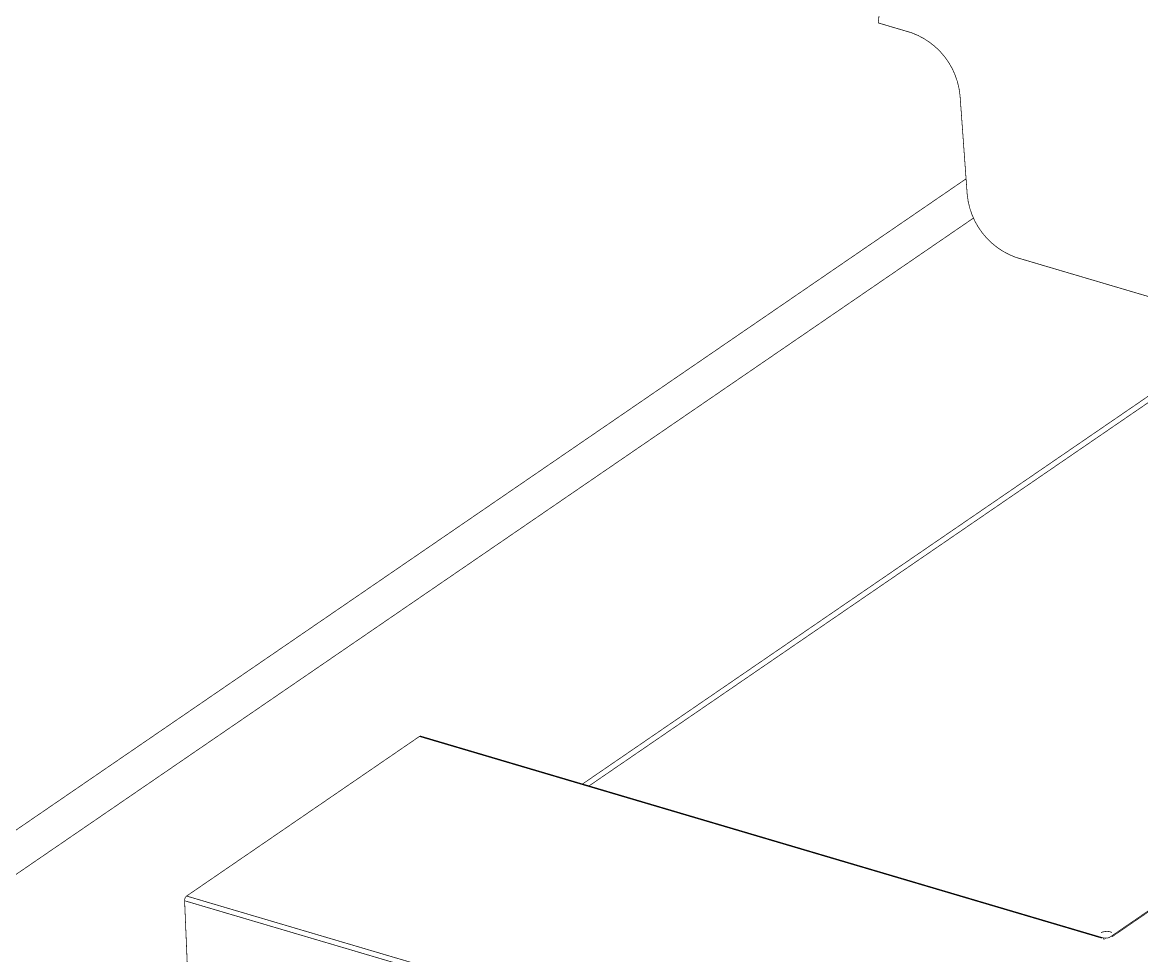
# Model space of a CAD drawing. Header units: inches. Extents: x 0 to 35.2, y -0.7 to 15.9.
# Drawn here: x 31.045 to 31.829, y 10.47 to 11.124 of the extents above; entities that cross this region are included whole.
import ezdxf

# ---------------------------------------------------------------- set-up
doc = ezdxf.new("R2010")
doc.units = ezdxf.units.IN
doc.header["$MEASUREMENT"] = 0
doc.layers.add('Dimensions', color=6, linetype='Continuous')

msp = doc.modelspace()

# ---------------------------------------------------------------- linework, layer by layer
at = {"layer": 'Dimensions'}
for points in [[(31.64477, 11.12346, 0.0005, 0.0005, 0), (31.7398, 12.03056, 0.0005, 0.0005, 0)], [(31.64477, 11.12346, 0.0005, 0.0005, 0), (31.66811, 11.11656, 0.0005, 0.0005, 0)], [(31.66811, 11.11656, 0.0005, 0.0005, -0.290623), (31.70208, 11.07258, 0.0005, 0.0005, 0)], [(31.70208, 11.07258, 0.0005, 0.0005, 0), (31.70711, 11.0032, 0.0005, 0.0005, 0)], [(30.54334, 10.21697, 0.0005, 0.0005, 0), (31.70631, 11.01422, 0.0005, 0.0005, 0)], [(31.74108, 10.95922, 0.0005, 0.0005, -0.290623), (31.70711, 11.0032, 0.0005, 0.0005, 0)], [(30.59717, 10.2228, 0.0005, 0.0005, 0), (31.71154, 10.98674, 0.0005, 0.0005, 0)], [(31.74108, 10.95922, 0.0005, 0.0005, 0), (32.27081, 10.80264, 0.0005, 0.0005, 0)], [(31.43757, 10.59016, 0.0005, 0.0005, 0), (31.88724, 10.89843, 0.0005, 0.0005, 0)], [(31.44214, 10.58881, 0.0005, 0.0005, 0), (31.88951, 10.8955, 0.0005, 0.0005, 0)], [(31.80728, 10.48296, 0.0005, 0.0005, 0), (32.27284, 10.80211, 0.0005, 0.0005, 0)], [(31.8086, 10.4831, 0.0005, 0.0005, 0), (32.27367, 10.80193, 0.0005, 0.0005, 0)], [(31.16012, 10.51163, 0.0005, 0.0005, 0), (31.32328, 10.62347, 0.0005, 0.0005, 0)], [(31.32328, 10.62347, 0.0005, 0.0005, -0.2361), (31.32419, 10.62368, 0.0005, 0.0005, 0)], [(31.32328, 10.62347, 0.0005, 0.0005, 0), (31.80126, 10.48219, 0.0005, 0.0005, 0)], [(31.32419, 10.62368, 0.0005, 0.0005, 0), (31.80218, 10.48239, 0.0005, 0.0005, 0)], [(31.15872, 10.50834, 0.0005, 0.0005, -0.233674), (31.16012, 10.51163, 0.0005, 0.0005, 0)], [(31.16012, 10.51163, 0.0005, 0.0005, 0), (31.63811, 10.37034, 0.0005, 0.0005, 0)], [(31.15872, 10.50834, 0.0005, 0.0005, 0), (31.16318, 10.40206, 0.0005, 0.0005, 0)], [(31.15872, 10.50834, 0.0005, 0.0005, 0), (31.6367, 10.36706, 0.0005, 0.0005, 0)], [(31.80099, 10.48602, 0.0005, 0.0005, 0), (31.80105, 10.48605, 0.0005, 0.0005, 0)], [(31.80105, 10.48605, 0.0005, 0.0005, 0), (31.80111, 10.48608, 0.0005, 0.0005, 0)], [(31.80111, 10.48608, 0.0005, 0.0005, 0), (31.80118, 10.4861, 0.0005, 0.0005, 0)], [(31.80118, 10.4861, 0.0005, 0.0005, 0), (31.80124, 10.48613, 0.0005, 0.0005, 0)], [(31.80124, 10.48613, 0.0005, 0.0005, 0), (31.80131, 10.48616, 0.0005, 0.0005, 0)], [(31.80131, 10.48616, 0.0005, 0.0005, 0), (31.80137, 10.48618, 0.0005, 0.0005, 0)], [(31.80137, 10.48618, 0.0005, 0.0005, 0), (31.80144, 10.48621, 0.0005, 0.0005, 0)], [(31.80144, 10.48621, 0.0005, 0.0005, 0), (31.80151, 10.48624, 0.0005, 0.0005, 0)], [(31.80151, 10.48624, 0.0005, 0.0005, 0), (31.80158, 10.48626, 0.0005, 0.0005, 0)], [(31.80158, 10.48626, 0.0005, 0.0005, 0), (31.80165, 10.48629, 0.0005, 0.0005, 0)], [(31.80165, 10.48629, 0.0005, 0.0005, 0), (31.80172, 10.48631, 0.0005, 0.0005, 0)], [(31.80172, 10.48631, 0.0005, 0.0005, 0), (31.80179, 10.48633, 0.0005, 0.0005, 0)], [(31.80179, 10.48633, 0.0005, 0.0005, 0), (31.80186, 10.48636, 0.0005, 0.0005, 0)], [(31.80186, 10.48636, 0.0005, 0.0005, 0), (31.80193, 10.48638, 0.0005, 0.0005, 0)], [(31.80193, 10.48638, 0.0005, 0.0005, 0), (31.80201, 10.4864, 0.0005, 0.0005, 0)], [(31.80201, 10.4864, 0.0005, 0.0005, 0), (31.80208, 10.48642, 0.0005, 0.0005, 0)], [(31.80208, 10.48642, 0.0005, 0.0005, 0), (31.80215, 10.48644, 0.0005, 0.0005, 0)], [(31.80215, 10.48644, 0.0005, 0.0005, 0), (31.80223, 10.48646, 0.0005, 0.0005, 0)], [(31.80223, 10.48646, 0.0005, 0.0005, 0), (31.8023, 10.48648, 0.0005, 0.0005, 0)], [(31.8023, 10.48648, 0.0005, 0.0005, 0), (31.80238, 10.4865, 0.0005, 0.0005, 0)], [(31.80238, 10.4865, 0.0005, 0.0005, 0), (31.80246, 10.48652, 0.0005, 0.0005, 0)], [(31.80246, 10.48652, 0.0005, 0.0005, 0), (31.80253, 10.48654, 0.0005, 0.0005, 0)], [(31.80253, 10.48654, 0.0005, 0.0005, 0), (31.80261, 10.48656, 0.0005, 0.0005, 0)], [(31.80261, 10.48656, 0.0005, 0.0005, 0), (31.80269, 10.48658, 0.0005, 0.0005, 0)], [(31.80269, 10.48658, 0.0005, 0.0005, 0), (31.80276, 10.48659, 0.0005, 0.0005, 0)], [(31.80276, 10.48659, 0.0005, 0.0005, 0), (31.80284, 10.48661, 0.0005, 0.0005, 0)], [(31.80284, 10.48661, 0.0005, 0.0005, 0), (31.80292, 10.48663, 0.0005, 0.0005, 0)], [(31.80292, 10.48663, 0.0005, 0.0005, 0), (31.803, 10.48664, 0.0005, 0.0005, 0)], [(31.803, 10.48664, 0.0005, 0.0005, 0), (31.80308, 10.48666, 0.0005, 0.0005, 0)], [(31.80308, 10.48666, 0.0005, 0.0005, 0), (31.80316, 10.48667, 0.0005, 0.0005, 0)], [(31.80316, 10.48667, 0.0005, 0.0005, 0), (31.80324, 10.48668, 0.0005, 0.0005, 0)], [(31.80324, 10.48668, 0.0005, 0.0005, 0), (31.80332, 10.4867, 0.0005, 0.0005, 0)], [(31.80332, 10.4867, 0.0005, 0.0005, 0), (31.8034, 10.48671, 0.0005, 0.0005, 0)], [(31.8034, 10.48671, 0.0005, 0.0005, 0), (31.80348, 10.48672, 0.0005, 0.0005, 0)], [(31.80348, 10.48672, 0.0005, 0.0005, 0), (31.80356, 10.48673, 0.0005, 0.0005, 0)], [(31.80356, 10.48673, 0.0005, 0.0005, 0), (31.80364, 10.48674, 0.0005, 0.0005, 0)], [(31.80364, 10.48674, 0.0005, 0.0005, 0), (31.80373, 10.48675, 0.0005, 0.0005, 0)], [(31.80373, 10.48675, 0.0005, 0.0005, 0), (31.80381, 10.48676, 0.0005, 0.0005, 0)], [(31.80381, 10.48676, 0.0005, 0.0005, 0), (31.80389, 10.48677, 0.0005, 0.0005, 0)], [(31.80389, 10.48677, 0.0005, 0.0005, 0), (31.80397, 10.48678, 0.0005, 0.0005, 0)], [(31.80397, 10.48678, 0.0005, 0.0005, 0), (31.80405, 10.48679, 0.0005, 0.0005, 0)], [(31.80405, 10.48679, 0.0005, 0.0005, 0), (31.80414, 10.48679, 0.0005, 0.0005, 0)], [(31.80414, 10.48679, 0.0005, 0.0005, 0), (31.80422, 10.4868, 0.0005, 0.0005, 0)], [(31.80422, 10.4868, 0.0005, 0.0005, 0), (31.8043, 10.4868, 0.0005, 0.0005, 0)], [(31.8043, 10.4868, 0.0005, 0.0005, 0), (31.80438, 10.48681, 0.0005, 0.0005, 0)], [(31.80438, 10.48681, 0.0005, 0.0005, 0), (31.80446, 10.48681, 0.0005, 0.0005, 0)], [(31.80446, 10.48681, 0.0005, 0.0005, 0), (31.80455, 10.48682, 0.0005, 0.0005, 0)], [(31.80455, 10.48682, 0.0005, 0.0005, 0), (31.80463, 10.48682, 0.0005, 0.0005, 0)], [(31.80463, 10.48682, 0.0005, 0.0005, 0), (31.80471, 10.48682, 0.0005, 0.0005, 0)], [(31.80471, 10.48682, 0.0005, 0.0005, 0), (31.80479, 10.48683, 0.0005, 0.0005, 0)], [(31.80479, 10.48683, 0.0005, 0.0005, 0), (31.80488, 10.48683, 0.0005, 0.0005, 0)], [(31.80488, 10.48683, 0.0005, 0.0005, 0), (31.80496, 10.48683, 0.0005, 0.0005, 0)], [(31.80496, 10.48683, 0.0005, 0.0005, 0), (31.80504, 10.48683, 0.0005, 0.0005, 0)], [(31.80504, 10.48683, 0.0005, 0.0005, 0), (31.80512, 10.48683, 0.0005, 0.0005, 0)], [(31.80512, 10.48683, 0.0005, 0.0005, 0), (31.8052, 10.48683, 0.0005, 0.0005, 0)], [(31.8052, 10.48683, 0.0005, 0.0005, 0), (31.80528, 10.48683, 0.0005, 0.0005, 0)], [(31.80528, 10.48683, 0.0005, 0.0005, 0), (31.80536, 10.48682, 0.0005, 0.0005, 0)], [(31.80536, 10.48682, 0.0005, 0.0005, 0), (31.80544, 10.48682, 0.0005, 0.0005, 0)], [(31.80544, 10.48682, 0.0005, 0.0005, 0), (31.80553, 10.48682, 0.0005, 0.0005, 0)], [(31.80553, 10.48682, 0.0005, 0.0005, 0), (31.80561, 10.48681, 0.0005, 0.0005, 0)], [(31.80561, 10.48681, 0.0005, 0.0005, 0), (31.80569, 10.48681, 0.0005, 0.0005, 0)], [(31.80569, 10.48681, 0.0005, 0.0005, 0), (31.80577, 10.4868, 0.0005, 0.0005, 0)], [(31.80577, 10.4868, 0.0005, 0.0005, 0), (31.80584, 10.4868, 0.0005, 0.0005, 0)], [(31.80584, 10.4868, 0.0005, 0.0005, 0), (31.80592, 10.48679, 0.0005, 0.0005, 0)], [(31.80592, 10.48679, 0.0005, 0.0005, 0), (31.806, 10.48678, 0.0005, 0.0005, 0)], [(31.806, 10.48678, 0.0005, 0.0005, 0), (31.80608, 10.48678, 0.0005, 0.0005, 0)], [(31.80608, 10.48678, 0.0005, 0.0005, 0), (31.80616, 10.48677, 0.0005, 0.0005, 0)], [(31.80616, 10.48677, 0.0005, 0.0005, 0), (31.80624, 10.48676, 0.0005, 0.0005, 0)], [(31.80624, 10.48676, 0.0005, 0.0005, 0), (31.80631, 10.48675, 0.0005, 0.0005, 0)], [(31.80631, 10.48675, 0.0005, 0.0005, 0), (31.80639, 10.48674, 0.0005, 0.0005, 0)], [(31.80639, 10.48674, 0.0005, 0.0005, 0), (31.80646, 10.48673, 0.0005, 0.0005, 0)], [(31.80646, 10.48673, 0.0005, 0.0005, 0), (31.80654, 10.48672, 0.0005, 0.0005, 0)], [(31.80654, 10.48672, 0.0005, 0.0005, 0), (31.80661, 10.48671, 0.0005, 0.0005, 0)], [(31.80661, 10.48671, 0.0005, 0.0005, 0), (31.80669, 10.48669, 0.0005, 0.0005, 0)], [(31.80669, 10.48669, 0.0005, 0.0005, 0), (31.80676, 10.48668, 0.0005, 0.0005, 0)], [(31.80676, 10.48668, 0.0005, 0.0005, 0), (31.80684, 10.48667, 0.0005, 0.0005, 0)], [(31.80684, 10.48667, 0.0005, 0.0005, 0), (31.80691, 10.48665, 0.0005, 0.0005, 0)], [(31.80691, 10.48665, 0.0005, 0.0005, 0), (31.80698, 10.48664, 0.0005, 0.0005, 0)], [(31.80698, 10.48664, 0.0005, 0.0005, 0), (31.80705, 10.48662, 0.0005, 0.0005, 0)], [(31.80705, 10.48662, 0.0005, 0.0005, 0), (31.80712, 10.48661, 0.0005, 0.0005, 0)], [(31.80712, 10.48661, 0.0005, 0.0005, 0), (31.80719, 10.48659, 0.0005, 0.0005, 0)], [(31.80719, 10.48659, 0.0005, 0.0005, 0), (31.80726, 10.48657, 0.0005, 0.0005, 0)], [(31.80726, 10.48657, 0.0005, 0.0005, 0), (31.80733, 10.48656, 0.0005, 0.0005, 0)], [(31.80733, 10.48656, 0.0005, 0.0005, 0), (31.8074, 10.48654, 0.0005, 0.0005, 0)], [(31.8074, 10.48654, 0.0005, 0.0005, 0), (31.80747, 10.48652, 0.0005, 0.0005, 0)], [(31.80747, 10.48652, 0.0005, 0.0005, 0), (31.80753, 10.4865, 0.0005, 0.0005, 0)], [(31.80753, 10.4865, 0.0005, 0.0005, 0), (31.8076, 10.48648, 0.0005, 0.0005, 0)], [(31.8076, 10.48648, 0.0005, 0.0005, 0), (31.80766, 10.48646, 0.0005, 0.0005, 0)], [(31.80766, 10.48646, 0.0005, 0.0005, 0), (31.80773, 10.48644, 0.0005, 0.0005, 0)], [(31.80773, 10.48644, 0.0005, 0.0005, 0), (31.80779, 10.48642, 0.0005, 0.0005, 0)], [(31.80779, 10.48642, 0.0005, 0.0005, 0), (31.80785, 10.4864, 0.0005, 0.0005, 0)], [(31.80785, 10.4864, 0.0005, 0.0005, 0), (31.80791, 10.48638, 0.0005, 0.0005, 0)], [(31.80791, 10.48638, 0.0005, 0.0005, 0), (31.80797, 10.48635, 0.0005, 0.0005, 0)], [(31.80797, 10.48635, 0.0005, 0.0005, 0), (31.80803, 10.48633, 0.0005, 0.0005, 0)], [(31.80803, 10.48633, 0.0005, 0.0005, 0), (31.80809, 10.48631, 0.0005, 0.0005, 0)], [(31.80809, 10.48631, 0.0005, 0.0005, 0), (31.80815, 10.48628, 0.0005, 0.0005, 0)], [(31.80815, 10.48628, 0.0005, 0.0005, 0), (31.80821, 10.48626, 0.0005, 0.0005, 0)], [(31.80821, 10.48626, 0.0005, 0.0005, 0), (31.80826, 10.48623, 0.0005, 0.0005, 0)], [(31.80826, 10.48623, 0.0005, 0.0005, 0), (31.80832, 10.48621, 0.0005, 0.0005, 0)], [(31.80832, 10.48621, 0.0005, 0.0005, 0), (31.80837, 10.48618, 0.0005, 0.0005, 0)], [(31.80126, 10.48219, 0.0005, 0.0005, -0.049678), (31.80175, 10.4824, 0.0005, 0.0005, 0)], [(31.80174, 10.4824, 0.0005, 0.0005, -0.155532), (31.80219, 10.48239, 0.0005, 0.0005, 0)], [(31.80219, 10.48239, 0.0005, 0.0005, -0.121618), (31.80258, 10.48214, 0.0005, 0.0005, 0)], [(31.80547, 10.48225, 0.0005, 0.0005, -0.115696), (31.80228, 10.48236, 0.0005, 0.0005, 0)], [(31.80258, 10.48214, 0.0005, 0.0005, -0.146657), (31.80299, 10.48105, 0.0005, 0.0005, 0)], [(31.80723, 10.48292, 0.0005, 0.0005, -0.092759), (31.80547, 10.48225, 0.0005, 0.0005, 0)]]:
    msp.add_lwpolyline(points, format="xyseb", dxfattribs=at)
for points in [[(31.64465, 11.12346, 0.00025, 0.00025, 1), (31.6449, 11.12346, 0.00025, 0.00025, 1)], [(31.64465, 11.12346, 0.00025, 0.00025, 1), (31.6449, 11.12346, 0.00025, 0.00025, 1)], [(31.66798, 11.11656, 0.00025, 0.00025, 1), (31.66823, 11.11656, 0.00025, 0.00025, 1)], [(31.66798, 11.11656, 0.00025, 0.00025, 1), (31.66823, 11.11656, 0.00025, 0.00025, 1)], [(31.70196, 11.07258, 0.00025, 0.00025, 1), (31.70221, 11.07258, 0.00025, 0.00025, 1)], [(31.70196, 11.07258, 0.00025, 0.00025, 1), (31.70221, 11.07258, 0.00025, 0.00025, 1)], [(31.70619, 11.01422, 0.00025, 0.00025, 1), (31.70644, 11.01422, 0.00025, 0.00025, 1)], [(31.70699, 11.0032, 0.00025, 0.00025, 1), (31.70724, 11.0032, 0.00025, 0.00025, 1)], [(31.70699, 11.0032, 0.00025, 0.00025, 1), (31.70724, 11.0032, 0.00025, 0.00025, 1)], [(31.71142, 10.98674, 0.00025, 0.00025, 1), (31.71167, 10.98674, 0.00025, 0.00025, 1)], [(31.74096, 10.95922, 0.00025, 0.00025, 1), (31.74121, 10.95922, 0.00025, 0.00025, 1)], [(31.74096, 10.95922, 0.00025, 0.00025, 1), (31.74121, 10.95922, 0.00025, 0.00025, 1)], [(31.32315, 10.62347, 0.00025, 0.00025, 1), (31.3234, 10.62347, 0.00025, 0.00025, 1)], [(31.32315, 10.62347, 0.00025, 0.00025, 1), (31.3234, 10.62347, 0.00025, 0.00025, 1)], [(31.32315, 10.62347, 0.00025, 0.00025, 1), (31.3234, 10.62347, 0.00025, 0.00025, 1)], [(31.32406, 10.62368, 0.00025, 0.00025, 1), (31.32431, 10.62368, 0.00025, 0.00025, 1)], [(31.32406, 10.62368, 0.00025, 0.00025, 1), (31.32431, 10.62368, 0.00025, 0.00025, 1)], [(31.43745, 10.59016, 0.00025, 0.00025, 1), (31.4377, 10.59016, 0.00025, 0.00025, 1)], [(31.44202, 10.58881, 0.00025, 0.00025, 1), (31.44227, 10.58881, 0.00025, 0.00025, 1)], [(31.16, 10.51163, 0.00025, 0.00025, 1), (31.16025, 10.51163, 0.00025, 0.00025, 1)], [(31.16, 10.51163, 0.00025, 0.00025, 1), (31.16025, 10.51163, 0.00025, 0.00025, 1)], [(31.16, 10.51163, 0.00025, 0.00025, 1), (31.16025, 10.51163, 0.00025, 0.00025, 1)], [(31.15859, 10.50834, 0.00025, 0.00025, 1), (31.15884, 10.50834, 0.00025, 0.00025, 1)], [(31.15859, 10.50834, 0.00025, 0.00025, 1), (31.15884, 10.50834, 0.00025, 0.00025, 1)], [(31.15859, 10.50834, 0.00025, 0.00025, 1), (31.15884, 10.50834, 0.00025, 0.00025, 1)], [(31.80086, 10.48602, 0.00025, 0.00025, 1), (31.80111, 10.48602, 0.00025, 0.00025, 1)], [(31.80092, 10.48605, 0.00025, 0.00025, 1), (31.80117, 10.48605, 0.00025, 0.00025, 1)], [(31.80092, 10.48605, 0.00025, 0.00025, 1), (31.80117, 10.48605, 0.00025, 0.00025, 1)], [(31.80099, 10.48608, 0.00025, 0.00025, 1), (31.80124, 10.48608, 0.00025, 0.00025, 1)], [(31.80099, 10.48608, 0.00025, 0.00025, 1), (31.80124, 10.48608, 0.00025, 0.00025, 1)], [(31.80105, 10.4861, 0.00025, 0.00025, 1), (31.8013, 10.4861, 0.00025, 0.00025, 1)], [(31.80105, 10.4861, 0.00025, 0.00025, 1), (31.8013, 10.4861, 0.00025, 0.00025, 1)], [(31.80112, 10.48613, 0.00025, 0.00025, 1), (31.80137, 10.48613, 0.00025, 0.00025, 1)], [(31.80112, 10.48613, 0.00025, 0.00025, 1), (31.80137, 10.48613, 0.00025, 0.00025, 1)], [(31.80118, 10.48616, 0.00025, 0.00025, 1), (31.80143, 10.48616, 0.00025, 0.00025, 1)], [(31.80118, 10.48616, 0.00025, 0.00025, 1), (31.80143, 10.48616, 0.00025, 0.00025, 1)], [(31.80125, 10.48618, 0.00025, 0.00025, 1), (31.8015, 10.48618, 0.00025, 0.00025, 1)], [(31.80125, 10.48618, 0.00025, 0.00025, 1), (31.8015, 10.48618, 0.00025, 0.00025, 1)], [(31.80132, 10.48621, 0.00025, 0.00025, 1), (31.80157, 10.48621, 0.00025, 0.00025, 1)], [(31.80132, 10.48621, 0.00025, 0.00025, 1), (31.80157, 10.48621, 0.00025, 0.00025, 1)], [(31.80138, 10.48624, 0.00025, 0.00025, 1), (31.80163, 10.48624, 0.00025, 0.00025, 1)], [(31.80138, 10.48624, 0.00025, 0.00025, 1), (31.80163, 10.48624, 0.00025, 0.00025, 1)], [(31.80145, 10.48626, 0.00025, 0.00025, 1), (31.8017, 10.48626, 0.00025, 0.00025, 1)], [(31.80145, 10.48626, 0.00025, 0.00025, 1), (31.8017, 10.48626, 0.00025, 0.00025, 1)], [(31.80152, 10.48629, 0.00025, 0.00025, 1), (31.80177, 10.48629, 0.00025, 0.00025, 1)], [(31.80152, 10.48629, 0.00025, 0.00025, 1), (31.80177, 10.48629, 0.00025, 0.00025, 1)], [(31.80159, 10.48631, 0.00025, 0.00025, 1), (31.80184, 10.48631, 0.00025, 0.00025, 1)], [(31.80159, 10.48631, 0.00025, 0.00025, 1), (31.80184, 10.48631, 0.00025, 0.00025, 1)], [(31.80166, 10.48633, 0.00025, 0.00025, 1), (31.80191, 10.48633, 0.00025, 0.00025, 1)], [(31.80166, 10.48633, 0.00025, 0.00025, 1), (31.80191, 10.48633, 0.00025, 0.00025, 1)], [(31.80174, 10.48636, 0.00025, 0.00025, 1), (31.80199, 10.48636, 0.00025, 0.00025, 1)], [(31.80174, 10.48636, 0.00025, 0.00025, 1), (31.80199, 10.48636, 0.00025, 0.00025, 1)], [(31.80181, 10.48638, 0.00025, 0.00025, 1), (31.80206, 10.48638, 0.00025, 0.00025, 1)], [(31.80181, 10.48638, 0.00025, 0.00025, 1), (31.80206, 10.48638, 0.00025, 0.00025, 1)], [(31.80188, 10.4864, 0.00025, 0.00025, 1), (31.80213, 10.4864, 0.00025, 0.00025, 1)], [(31.80188, 10.4864, 0.00025, 0.00025, 1), (31.80213, 10.4864, 0.00025, 0.00025, 1)], [(31.80195, 10.48642, 0.00025, 0.00025, 1), (31.8022, 10.48642, 0.00025, 0.00025, 1)], [(31.80195, 10.48642, 0.00025, 0.00025, 1), (31.8022, 10.48642, 0.00025, 0.00025, 1)], [(31.80203, 10.48644, 0.00025, 0.00025, 1), (31.80228, 10.48644, 0.00025, 0.00025, 1)], [(31.80203, 10.48644, 0.00025, 0.00025, 1), (31.80228, 10.48644, 0.00025, 0.00025, 1)], [(31.8021, 10.48646, 0.00025, 0.00025, 1), (31.80235, 10.48646, 0.00025, 0.00025, 1)], [(31.8021, 10.48646, 0.00025, 0.00025, 1), (31.80235, 10.48646, 0.00025, 0.00025, 1)], [(31.80218, 10.48648, 0.00025, 0.00025, 1), (31.80243, 10.48648, 0.00025, 0.00025, 1)], [(31.80218, 10.48648, 0.00025, 0.00025, 1), (31.80243, 10.48648, 0.00025, 0.00025, 1)], [(31.80225, 10.4865, 0.00025, 0.00025, 1), (31.8025, 10.4865, 0.00025, 0.00025, 1)], [(31.80225, 10.4865, 0.00025, 0.00025, 1), (31.8025, 10.4865, 0.00025, 0.00025, 1)], [(31.80233, 10.48652, 0.00025, 0.00025, 1), (31.80258, 10.48652, 0.00025, 0.00025, 1)], [(31.80233, 10.48652, 0.00025, 0.00025, 1), (31.80258, 10.48652, 0.00025, 0.00025, 1)], [(31.80241, 10.48654, 0.00025, 0.00025, 1), (31.80266, 10.48654, 0.00025, 0.00025, 1)], [(31.80241, 10.48654, 0.00025, 0.00025, 1), (31.80266, 10.48654, 0.00025, 0.00025, 1)], [(31.80248, 10.48656, 0.00025, 0.00025, 1), (31.80273, 10.48656, 0.00025, 0.00025, 1)], [(31.80248, 10.48656, 0.00025, 0.00025, 1), (31.80273, 10.48656, 0.00025, 0.00025, 1)], [(31.80256, 10.48658, 0.00025, 0.00025, 1), (31.80281, 10.48658, 0.00025, 0.00025, 1)], [(31.80256, 10.48658, 0.00025, 0.00025, 1), (31.80281, 10.48658, 0.00025, 0.00025, 1)], [(31.80264, 10.48659, 0.00025, 0.00025, 1), (31.80289, 10.48659, 0.00025, 0.00025, 1)], [(31.80264, 10.48659, 0.00025, 0.00025, 1), (31.80289, 10.48659, 0.00025, 0.00025, 1)], [(31.80272, 10.48661, 0.00025, 0.00025, 1), (31.80297, 10.48661, 0.00025, 0.00025, 1)], [(31.80272, 10.48661, 0.00025, 0.00025, 1), (31.80297, 10.48661, 0.00025, 0.00025, 1)], [(31.8028, 10.48663, 0.00025, 0.00025, 1), (31.80305, 10.48663, 0.00025, 0.00025, 1)], [(31.8028, 10.48663, 0.00025, 0.00025, 1), (31.80305, 10.48663, 0.00025, 0.00025, 1)], [(31.80288, 10.48664, 0.00025, 0.00025, 1), (31.80313, 10.48664, 0.00025, 0.00025, 1)], [(31.80288, 10.48664, 0.00025, 0.00025, 1), (31.80313, 10.48664, 0.00025, 0.00025, 1)], [(31.80296, 10.48666, 0.00025, 0.00025, 1), (31.80321, 10.48666, 0.00025, 0.00025, 1)], [(31.80296, 10.48666, 0.00025, 0.00025, 1), (31.80321, 10.48666, 0.00025, 0.00025, 1)], [(31.80303, 10.48667, 0.00025, 0.00025, 1), (31.80328, 10.48667, 0.00025, 0.00025, 1)], [(31.80303, 10.48667, 0.00025, 0.00025, 1), (31.80328, 10.48667, 0.00025, 0.00025, 1)], [(31.80311, 10.48668, 0.00025, 0.00025, 1), (31.80336, 10.48668, 0.00025, 0.00025, 1)], [(31.80311, 10.48668, 0.00025, 0.00025, 1), (31.80336, 10.48668, 0.00025, 0.00025, 1)], [(31.8032, 10.4867, 0.00025, 0.00025, 1), (31.80345, 10.4867, 0.00025, 0.00025, 1)], [(31.8032, 10.4867, 0.00025, 0.00025, 1), (31.80345, 10.4867, 0.00025, 0.00025, 1)], [(31.80328, 10.48671, 0.00025, 0.00025, 1), (31.80353, 10.48671, 0.00025, 0.00025, 1)], [(31.80328, 10.48671, 0.00025, 0.00025, 1), (31.80353, 10.48671, 0.00025, 0.00025, 1)], [(31.80336, 10.48672, 0.00025, 0.00025, 1), (31.80361, 10.48672, 0.00025, 0.00025, 1)], [(31.80336, 10.48672, 0.00025, 0.00025, 1), (31.80361, 10.48672, 0.00025, 0.00025, 1)], [(31.80344, 10.48673, 0.00025, 0.00025, 1), (31.80369, 10.48673, 0.00025, 0.00025, 1)], [(31.80344, 10.48673, 0.00025, 0.00025, 1), (31.80369, 10.48673, 0.00025, 0.00025, 1)], [(31.80352, 10.48674, 0.00025, 0.00025, 1), (31.80377, 10.48674, 0.00025, 0.00025, 1)], [(31.80352, 10.48674, 0.00025, 0.00025, 1), (31.80377, 10.48674, 0.00025, 0.00025, 1)], [(31.8036, 10.48675, 0.00025, 0.00025, 1), (31.80385, 10.48675, 0.00025, 0.00025, 1)], [(31.8036, 10.48675, 0.00025, 0.00025, 1), (31.80385, 10.48675, 0.00025, 0.00025, 1)], [(31.80368, 10.48676, 0.00025, 0.00025, 1), (31.80393, 10.48676, 0.00025, 0.00025, 1)], [(31.80368, 10.48676, 0.00025, 0.00025, 1), (31.80393, 10.48676, 0.00025, 0.00025, 1)], [(31.80376, 10.48677, 0.00025, 0.00025, 1), (31.80401, 10.48677, 0.00025, 0.00025, 1)], [(31.80376, 10.48677, 0.00025, 0.00025, 1), (31.80401, 10.48677, 0.00025, 0.00025, 1)], [(31.80385, 10.48678, 0.00025, 0.00025, 1), (31.8041, 10.48678, 0.00025, 0.00025, 1)], [(31.80385, 10.48678, 0.00025, 0.00025, 1), (31.8041, 10.48678, 0.00025, 0.00025, 1)], [(31.80393, 10.48679, 0.00025, 0.00025, 1), (31.80418, 10.48679, 0.00025, 0.00025, 1)], [(31.80393, 10.48679, 0.00025, 0.00025, 1), (31.80418, 10.48679, 0.00025, 0.00025, 1)], [(31.80401, 10.48679, 0.00025, 0.00025, 1), (31.80426, 10.48679, 0.00025, 0.00025, 1)], [(31.80401, 10.48679, 0.00025, 0.00025, 1), (31.80426, 10.48679, 0.00025, 0.00025, 1)], [(31.80409, 10.4868, 0.00025, 0.00025, 1), (31.80434, 10.4868, 0.00025, 0.00025, 1)], [(31.80409, 10.4868, 0.00025, 0.00025, 1), (31.80434, 10.4868, 0.00025, 0.00025, 1)], [(31.80417, 10.4868, 0.00025, 0.00025, 1), (31.80442, 10.4868, 0.00025, 0.00025, 1)], [(31.80417, 10.4868, 0.00025, 0.00025, 1), (31.80442, 10.4868, 0.00025, 0.00025, 1)], [(31.80426, 10.48681, 0.00025, 0.00025, 1), (31.80451, 10.48681, 0.00025, 0.00025, 1)], [(31.80426, 10.48681, 0.00025, 0.00025, 1), (31.80451, 10.48681, 0.00025, 0.00025, 1)], [(31.80434, 10.48681, 0.00025, 0.00025, 1), (31.80459, 10.48681, 0.00025, 0.00025, 1)], [(31.80434, 10.48681, 0.00025, 0.00025, 1), (31.80459, 10.48681, 0.00025, 0.00025, 1)], [(31.80442, 10.48682, 0.00025, 0.00025, 1), (31.80467, 10.48682, 0.00025, 0.00025, 1)], [(31.80442, 10.48682, 0.00025, 0.00025, 1), (31.80467, 10.48682, 0.00025, 0.00025, 1)], [(31.8045, 10.48682, 0.00025, 0.00025, 1), (31.80475, 10.48682, 0.00025, 0.00025, 1)], [(31.8045, 10.48682, 0.00025, 0.00025, 1), (31.80475, 10.48682, 0.00025, 0.00025, 1)], [(31.80459, 10.48682, 0.00025, 0.00025, 1), (31.80484, 10.48682, 0.00025, 0.00025, 1)], [(31.80459, 10.48682, 0.00025, 0.00025, 1), (31.80484, 10.48682, 0.00025, 0.00025, 1)], [(31.80467, 10.48683, 0.00025, 0.00025, 1), (31.80492, 10.48683, 0.00025, 0.00025, 1)], [(31.80467, 10.48683, 0.00025, 0.00025, 1), (31.80492, 10.48683, 0.00025, 0.00025, 1)], [(31.80475, 10.48683, 0.00025, 0.00025, 1), (31.805, 10.48683, 0.00025, 0.00025, 1)], [(31.80475, 10.48683, 0.00025, 0.00025, 1), (31.805, 10.48683, 0.00025, 0.00025, 1)], [(31.80483, 10.48683, 0.00025, 0.00025, 1), (31.80508, 10.48683, 0.00025, 0.00025, 1)], [(31.80483, 10.48683, 0.00025, 0.00025, 1), (31.80508, 10.48683, 0.00025, 0.00025, 1)], [(31.80491, 10.48683, 0.00025, 0.00025, 1), (31.80516, 10.48683, 0.00025, 0.00025, 1)], [(31.80491, 10.48683, 0.00025, 0.00025, 1), (31.80516, 10.48683, 0.00025, 0.00025, 1)], [(31.805, 10.48683, 0.00025, 0.00025, 1), (31.80525, 10.48683, 0.00025, 0.00025, 1)], [(31.805, 10.48683, 0.00025, 0.00025, 1), (31.80525, 10.48683, 0.00025, 0.00025, 1)], [(31.80508, 10.48683, 0.00025, 0.00025, 1), (31.80533, 10.48683, 0.00025, 0.00025, 1)], [(31.80508, 10.48683, 0.00025, 0.00025, 1), (31.80533, 10.48683, 0.00025, 0.00025, 1)], [(31.80516, 10.48683, 0.00025, 0.00025, 1), (31.80541, 10.48683, 0.00025, 0.00025, 1)], [(31.80516, 10.48683, 0.00025, 0.00025, 1), (31.80541, 10.48683, 0.00025, 0.00025, 1)], [(31.80524, 10.48682, 0.00025, 0.00025, 1), (31.80549, 10.48682, 0.00025, 0.00025, 1)], [(31.80524, 10.48682, 0.00025, 0.00025, 1), (31.80549, 10.48682, 0.00025, 0.00025, 1)], [(31.80532, 10.48682, 0.00025, 0.00025, 1), (31.80557, 10.48682, 0.00025, 0.00025, 1)], [(31.80532, 10.48682, 0.00025, 0.00025, 1), (31.80557, 10.48682, 0.00025, 0.00025, 1)], [(31.8054, 10.48682, 0.00025, 0.00025, 1), (31.80565, 10.48682, 0.00025, 0.00025, 1)], [(31.8054, 10.48682, 0.00025, 0.00025, 1), (31.80565, 10.48682, 0.00025, 0.00025, 1)], [(31.80548, 10.48681, 0.00025, 0.00025, 1), (31.80573, 10.48681, 0.00025, 0.00025, 1)], [(31.80548, 10.48681, 0.00025, 0.00025, 1), (31.80573, 10.48681, 0.00025, 0.00025, 1)], [(31.80556, 10.48681, 0.00025, 0.00025, 1), (31.80581, 10.48681, 0.00025, 0.00025, 1)], [(31.80556, 10.48681, 0.00025, 0.00025, 1), (31.80581, 10.48681, 0.00025, 0.00025, 1)], [(31.80564, 10.4868, 0.00025, 0.00025, 1), (31.80589, 10.4868, 0.00025, 0.00025, 1)], [(31.80564, 10.4868, 0.00025, 0.00025, 1), (31.80589, 10.4868, 0.00025, 0.00025, 1)], [(31.80572, 10.4868, 0.00025, 0.00025, 1), (31.80597, 10.4868, 0.00025, 0.00025, 1)], [(31.80572, 10.4868, 0.00025, 0.00025, 1), (31.80597, 10.4868, 0.00025, 0.00025, 1)], [(31.8058, 10.48679, 0.00025, 0.00025, 1), (31.80605, 10.48679, 0.00025, 0.00025, 1)], [(31.8058, 10.48679, 0.00025, 0.00025, 1), (31.80605, 10.48679, 0.00025, 0.00025, 1)], [(31.80588, 10.48678, 0.00025, 0.00025, 1), (31.80613, 10.48678, 0.00025, 0.00025, 1)], [(31.80588, 10.48678, 0.00025, 0.00025, 1), (31.80613, 10.48678, 0.00025, 0.00025, 1)], [(31.80596, 10.48678, 0.00025, 0.00025, 1), (31.80621, 10.48678, 0.00025, 0.00025, 1)], [(31.80596, 10.48678, 0.00025, 0.00025, 1), (31.80621, 10.48678, 0.00025, 0.00025, 1)], [(31.80603, 10.48677, 0.00025, 0.00025, 1), (31.80628, 10.48677, 0.00025, 0.00025, 1)], [(31.80603, 10.48677, 0.00025, 0.00025, 1), (31.80628, 10.48677, 0.00025, 0.00025, 1)], [(31.80611, 10.48676, 0.00025, 0.00025, 1), (31.80636, 10.48676, 0.00025, 0.00025, 1)], [(31.80611, 10.48676, 0.00025, 0.00025, 1), (31.80636, 10.48676, 0.00025, 0.00025, 1)], [(31.80619, 10.48675, 0.00025, 0.00025, 1), (31.80644, 10.48675, 0.00025, 0.00025, 1)], [(31.80619, 10.48675, 0.00025, 0.00025, 1), (31.80644, 10.48675, 0.00025, 0.00025, 1)], [(31.80626, 10.48674, 0.00025, 0.00025, 1), (31.80651, 10.48674, 0.00025, 0.00025, 1)], [(31.80626, 10.48674, 0.00025, 0.00025, 1), (31.80651, 10.48674, 0.00025, 0.00025, 1)], [(31.80634, 10.48673, 0.00025, 0.00025, 1), (31.80659, 10.48673, 0.00025, 0.00025, 1)], [(31.80634, 10.48673, 0.00025, 0.00025, 1), (31.80659, 10.48673, 0.00025, 0.00025, 1)], [(31.80641, 10.48672, 0.00025, 0.00025, 1), (31.80666, 10.48672, 0.00025, 0.00025, 1)], [(31.80641, 10.48672, 0.00025, 0.00025, 1), (31.80666, 10.48672, 0.00025, 0.00025, 1)], [(31.80649, 10.48671, 0.00025, 0.00025, 1), (31.80674, 10.48671, 0.00025, 0.00025, 1)], [(31.80649, 10.48671, 0.00025, 0.00025, 1), (31.80674, 10.48671, 0.00025, 0.00025, 1)], [(31.80656, 10.48669, 0.00025, 0.00025, 1), (31.80681, 10.48669, 0.00025, 0.00025, 1)], [(31.80656, 10.48669, 0.00025, 0.00025, 1), (31.80681, 10.48669, 0.00025, 0.00025, 1)], [(31.80664, 10.48668, 0.00025, 0.00025, 1), (31.80689, 10.48668, 0.00025, 0.00025, 1)], [(31.80664, 10.48668, 0.00025, 0.00025, 1), (31.80689, 10.48668, 0.00025, 0.00025, 1)], [(31.80671, 10.48667, 0.00025, 0.00025, 1), (31.80696, 10.48667, 0.00025, 0.00025, 1)], [(31.80671, 10.48667, 0.00025, 0.00025, 1), (31.80696, 10.48667, 0.00025, 0.00025, 1)], [(31.80678, 10.48665, 0.00025, 0.00025, 1), (31.80703, 10.48665, 0.00025, 0.00025, 1)], [(31.80678, 10.48665, 0.00025, 0.00025, 1), (31.80703, 10.48665, 0.00025, 0.00025, 1)], [(31.80686, 10.48664, 0.00025, 0.00025, 1), (31.80711, 10.48664, 0.00025, 0.00025, 1)], [(31.80686, 10.48664, 0.00025, 0.00025, 1), (31.80711, 10.48664, 0.00025, 0.00025, 1)], [(31.80693, 10.48662, 0.00025, 0.00025, 1), (31.80718, 10.48662, 0.00025, 0.00025, 1)], [(31.80693, 10.48662, 0.00025, 0.00025, 1), (31.80718, 10.48662, 0.00025, 0.00025, 1)], [(31.807, 10.48661, 0.00025, 0.00025, 1), (31.80725, 10.48661, 0.00025, 0.00025, 1)], [(31.807, 10.48661, 0.00025, 0.00025, 1), (31.80725, 10.48661, 0.00025, 0.00025, 1)], [(31.80707, 10.48659, 0.00025, 0.00025, 1), (31.80732, 10.48659, 0.00025, 0.00025, 1)], [(31.80707, 10.48659, 0.00025, 0.00025, 1), (31.80732, 10.48659, 0.00025, 0.00025, 1)], [(31.80714, 10.48657, 0.00025, 0.00025, 1), (31.80739, 10.48657, 0.00025, 0.00025, 1)], [(31.80714, 10.48657, 0.00025, 0.00025, 1), (31.80739, 10.48657, 0.00025, 0.00025, 1)], [(31.80721, 10.48656, 0.00025, 0.00025, 1), (31.80746, 10.48656, 0.00025, 0.00025, 1)], [(31.80721, 10.48656, 0.00025, 0.00025, 1), (31.80746, 10.48656, 0.00025, 0.00025, 1)], [(31.80727, 10.48654, 0.00025, 0.00025, 1), (31.80752, 10.48654, 0.00025, 0.00025, 1)], [(31.80727, 10.48654, 0.00025, 0.00025, 1), (31.80752, 10.48654, 0.00025, 0.00025, 1)], [(31.80734, 10.48652, 0.00025, 0.00025, 1), (31.80759, 10.48652, 0.00025, 0.00025, 1)], [(31.80734, 10.48652, 0.00025, 0.00025, 1), (31.80759, 10.48652, 0.00025, 0.00025, 1)], [(31.80741, 10.4865, 0.00025, 0.00025, 1), (31.80766, 10.4865, 0.00025, 0.00025, 1)], [(31.80741, 10.4865, 0.00025, 0.00025, 1), (31.80766, 10.4865, 0.00025, 0.00025, 1)], [(31.80747, 10.48648, 0.00025, 0.00025, 1), (31.80772, 10.48648, 0.00025, 0.00025, 1)], [(31.80747, 10.48648, 0.00025, 0.00025, 1), (31.80772, 10.48648, 0.00025, 0.00025, 1)], [(31.80754, 10.48646, 0.00025, 0.00025, 1), (31.80779, 10.48646, 0.00025, 0.00025, 1)], [(31.80754, 10.48646, 0.00025, 0.00025, 1), (31.80779, 10.48646, 0.00025, 0.00025, 1)], [(31.8076, 10.48644, 0.00025, 0.00025, 1), (31.80785, 10.48644, 0.00025, 0.00025, 1)], [(31.8076, 10.48644, 0.00025, 0.00025, 1), (31.80785, 10.48644, 0.00025, 0.00025, 1)], [(31.80766, 10.48642, 0.00025, 0.00025, 1), (31.80791, 10.48642, 0.00025, 0.00025, 1)], [(31.80766, 10.48642, 0.00025, 0.00025, 1), (31.80791, 10.48642, 0.00025, 0.00025, 1)], [(31.80773, 10.4864, 0.00025, 0.00025, 1), (31.80798, 10.4864, 0.00025, 0.00025, 1)], [(31.80773, 10.4864, 0.00025, 0.00025, 1), (31.80798, 10.4864, 0.00025, 0.00025, 1)], [(31.80779, 10.48638, 0.00025, 0.00025, 1), (31.80804, 10.48638, 0.00025, 0.00025, 1)], [(31.80779, 10.48638, 0.00025, 0.00025, 1), (31.80804, 10.48638, 0.00025, 0.00025, 1)], [(31.80785, 10.48635, 0.00025, 0.00025, 1), (31.8081, 10.48635, 0.00025, 0.00025, 1)], [(31.80785, 10.48635, 0.00025, 0.00025, 1), (31.8081, 10.48635, 0.00025, 0.00025, 1)], [(31.80791, 10.48633, 0.00025, 0.00025, 1), (31.80816, 10.48633, 0.00025, 0.00025, 1)], [(31.80791, 10.48633, 0.00025, 0.00025, 1), (31.80816, 10.48633, 0.00025, 0.00025, 1)], [(31.80797, 10.48631, 0.00025, 0.00025, 1), (31.80822, 10.48631, 0.00025, 0.00025, 1)], [(31.80797, 10.48631, 0.00025, 0.00025, 1), (31.80822, 10.48631, 0.00025, 0.00025, 1)], [(31.80803, 10.48628, 0.00025, 0.00025, 1), (31.80828, 10.48628, 0.00025, 0.00025, 1)], [(31.80803, 10.48628, 0.00025, 0.00025, 1), (31.80828, 10.48628, 0.00025, 0.00025, 1)], [(31.80808, 10.48626, 0.00025, 0.00025, 1), (31.80833, 10.48626, 0.00025, 0.00025, 1)], [(31.80808, 10.48626, 0.00025, 0.00025, 1), (31.80833, 10.48626, 0.00025, 0.00025, 1)], [(31.80814, 10.48623, 0.00025, 0.00025, 1), (31.80839, 10.48623, 0.00025, 0.00025, 1)], [(31.80814, 10.48623, 0.00025, 0.00025, 1), (31.80839, 10.48623, 0.00025, 0.00025, 1)], [(31.80819, 10.48621, 0.00025, 0.00025, 1), (31.80844, 10.48621, 0.00025, 0.00025, 1)], [(31.80819, 10.48621, 0.00025, 0.00025, 1), (31.80844, 10.48621, 0.00025, 0.00025, 1)], [(31.80825, 10.48618, 0.00025, 0.00025, 1), (31.8085, 10.48618, 0.00025, 0.00025, 1)], [(31.80114, 10.48219, 0.00025, 0.00025, 1), (31.80139, 10.48219, 0.00025, 0.00025, 1)], [(31.80114, 10.48219, 0.00025, 0.00025, 1), (31.80139, 10.48219, 0.00025, 0.00025, 1)], [(31.80162, 10.4824, 0.00025, 0.00025, 1), (31.80187, 10.4824, 0.00025, 0.00025, 1)], [(31.80162, 10.4824, 0.00025, 0.00025, 1), (31.80187, 10.4824, 0.00025, 0.00025, 1)], [(31.80205, 10.48239, 0.00025, 0.00025, 1), (31.8023, 10.48239, 0.00025, 0.00025, 1)], [(31.80207, 10.48239, 0.00025, 0.00025, 1), (31.80232, 10.48239, 0.00025, 0.00025, 1)], [(31.80207, 10.48239, 0.00025, 0.00025, 1), (31.80232, 10.48239, 0.00025, 0.00025, 1)], [(31.80215, 10.48236, 0.00025, 0.00025, 1), (31.8024, 10.48236, 0.00025, 0.00025, 1)], [(31.80245, 10.48214, 0.00025, 0.00025, 1), (31.8027, 10.48214, 0.00025, 0.00025, 1)], [(31.80245, 10.48214, 0.00025, 0.00025, 1), (31.8027, 10.48214, 0.00025, 0.00025, 1)], [(31.80287, 10.48105, 0.00025, 0.00025, 1), (31.80312, 10.48105, 0.00025, 0.00025, 1)], [(31.80535, 10.48225, 0.00025, 0.00025, 1), (31.8056, 10.48225, 0.00025, 0.00025, 1)], [(31.80535, 10.48225, 0.00025, 0.00025, 1), (31.8056, 10.48225, 0.00025, 0.00025, 1)], [(31.80711, 10.48292, 0.00025, 0.00025, 1), (31.80736, 10.48292, 0.00025, 0.00025, 1)], [(31.80716, 10.48296, 0.00025, 0.00025, 1), (31.80741, 10.48296, 0.00025, 0.00025, 1)], [(31.80847, 10.4831, 0.00025, 0.00025, 1), (31.80872, 10.4831, 0.00025, 0.00025, 1)]]:
    msp.add_lwpolyline(points, format="xyseb", close=True, dxfattribs=at)

doc.saveas('drawing.dxf')
